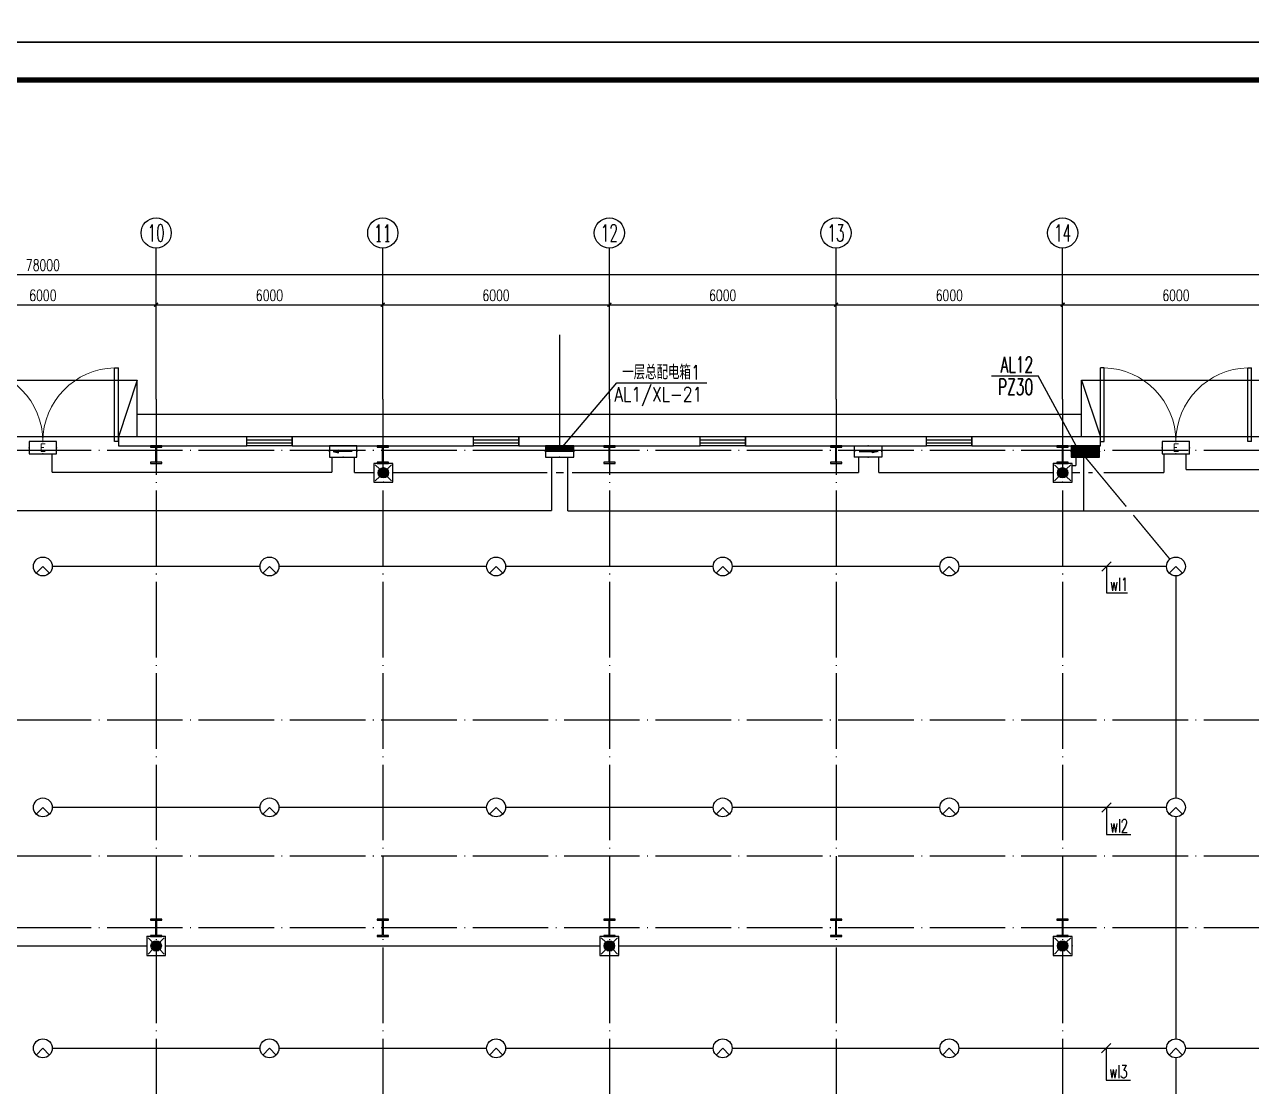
# Model space of a CAD drawing. Extents: x -55118 to 386282, y -631686 to -470886.
# Drawn here: x 15625 to 48110, y -599940 to -571821 of the extents above; entities that cross this region are included whole.
import ezdxf
from ezdxf.enums import TextEntityAlignment as Align

# ---------------------------------------------------------------- set-up
doc = ezdxf.new("R2010")
doc.units = 0
doc.header["$LTSCALE"] = 1000
doc.header["$MEASUREMENT"] = 0
doc.linetypes.add('DOTE', pattern=[2.42, 2, -0.2, 0.02, -0.2])
doc.layers.get('0').update_dxf_attribs({"linetype": 'CONTINUOUS'})
doc.layers.get('Defpoints').update_dxf_attribs({"linetype": 'CONTINUOUS'})
for name, color, linetype in [('AXIS', 3, 'CONTINUOUS'), ('AXIS_TEXT', 7, 'CONTINUOUS'), ('DIM-照明', 3, 'CONTINUOUS'), ('DIM-箱柜', 7, 'CONTINUOUS'), ('DOTE', 253, 'DOTE'), ('EQUIP-照明', 3, 'CONTINUOUS'), ('EQUIP-箱柜', 3, 'CONTINUOUS'), ('WALL', 6, 'CONTINUOUS'), ('WINDOW', 4, 'CONTINUOUS'), ('WIRE-照明', 4, 'CONTINUOUS'), ('勒脚', 50, 'CONTINUOUS'), ('图框', 4, 'CONTINUOUS'), ('立面图', 40, 'CONTINUOUS')]:
    doc.layers.add(name, color=color, linetype=linetype)
doc.styles.add('_TCH_AXIS', font='COMPLEX', dxfattribs={"bigfont": 'GBCBIG'})
doc.styles.add('_TCH_DIM_T3', font='SIMPLEX', dxfattribs={"width": 0.705882, "bigfont": 'GBCBIG'})
doc.styles.add('_TCH_LABEL', font='COMPLEX', dxfattribs={"bigfont": 'GBCBIG'})
doc.styles.add('_TEL_DIM', font='SIMPLEX', dxfattribs={"width": 0.8, "height": 3.5, "bigfont": 'HZTXT'})
doc.styles.add('COMPLEX', font='COMPLEX')
doc.dimstyles.new('_TCH_ARCH&&100', dxfattribs={"dimtxt": 297.5, "dimasz": 100, "dimexe": 250, "dimexo": 300, "dimgap": 100, "dimtad": 1, "dimdec": 0, "dimzin": 0, "dimdsep": 46, "dimtxsty": '_TCH_DIM_T3', "dimblk": 'ARCHTICK', "dimcen": 0.09, "dimclrt": 7, "dimazin": 2, "dimtfac": 1, "dimtdec": 0, "dimtix": 1, "dimtmove": 2, "dimatfit": 3, "dimfxl": 0, "dimtolj": 1, "dimtzin": 0, "dimarcsym": 0})

# ---------------------------------------------------------------- blocks, each defined once
blk = doc.blocks.new('钢柱')
blk.add_hatch(color=256).paths.add_polyline_path([(4275, 9436), (4140, 9436), (4140, 9466), (4440, 9466), (4440, 9436), (4305, 9436), (4305, 9036), (4440, 9036), (4440, 9006), (4140, 9006), (4140, 9036), (4275, 9036)])
blk.add_lwpolyline([(4275, 9436), (4140, 9436), (4140, 9466), (4440, 9466), (4440, 9436), (4305, 9436), (4305, 9036), (4440, 9036), (4440, 9006), (4140, 9006), (4140, 9036), (4275, 9036), (4275, 9436), (4140, 9436)])
blk = doc.blocks.new('$equip$00001176')
for q in [(-0.354, -0.354), (0.354, -0.354)]:
    blk.add_line((0, 0), q)
blk.add_circle((0, 0), 0.5)
at = {"style": '_TCH_LABEL', "flags": 9}
blk.add_attdef('A', (0, 0), '', height=0.00002, dxfattribs=at)
blk = doc.blocks.new('*X20')
at = {"color": 0}
for p, q in [((-250, 33), (-83, 200)), ((-250, 68), (-118, 200)), ((-250, 104), (-154, 200)), ((-250, 139), (-189, 200)), ((-250, 174), (-224, 200)), ((-247, 0), (-47, 200)), ((-212, 0), (-12, 200)), ((-177, 0), (23, 200)), ((-141, 0), (59, 200)), ((-106, 0), (94, 200)), ((-71, 0), (129, 200)), ((-35, 0), (165, 200)), ((0, 0), (200, 200)), ((35, 0), (235, 200)), ((71, 0), (250, 179)), ((106, 0), (250, 144)), ((141, 0), (250, 109)), ((177, 0), (250, 73)), ((212, 0), (250, 38)), ((247, 0), (250, 3))]:
    blk.add_line(p, q, dxfattribs=at)
blk = doc.blocks.new('$equip$00001421')
for p, q in [((0.75, 0.6), (-0.75, 0.6)), ((-0.75, 0.6), (-0.75, 0)), ((-0.75, 0), (0.75, 0)), ((0.75, 0), (0.75, 0.6))]:
    blk.add_line(p, q)
at = {"const_width": 0.6}
blk.add_lwpolyline([(-0.75, 0.3), (0.75, 0.3)], dxfattribs=at)
for p in [(-0.75, 0.3), (0, 0.6), (0, 0), (0.75, 0.3)]:
    blk.add_point(p)
at = {"xscale": 0.00300000000061118, "yscale": 0.00300000000061118, "zscale": 0.00300000000061118}
blk.add_blockref('*X20', (0, 0), dxfattribs=at)
at = {"style": '_TCH_LABEL', "flags": 9}
blk.add_attdef('A', (0, 0), '', height=0.00002, dxfattribs=at)
blk = doc.blocks.new('$equip$00002604')
blk.add_hatch(color=256).paths.add_polyline_path([(0.275, 0.5, 1), (-0.274, 0.5, 1)])
for p, q in [((-0.429, 0.929), (-0.194, 0.694)), ((0.194, 0.694), (0.429, 0.929)), ((-0.429, 0.071), (-0.194, 0.306)), ((0.194, 0.306), (0.429, 0.071))]:
    blk.add_line(p, q)
at = {"const_width": 0.04}
blk.add_lwpolyline([(-0.5, 1), (-0.5, 0), (0.5, 0), (0.5, 1), (-0.5, 1), (-0.5, 0)], dxfattribs=at)
blk.add_lwpolyline([(-0.5, 1), (-0.5, 0), (0.5, 0), (0.5, 1)], close=True)
blk.add_circle((0, 0.5), 0.275)
for p in [(0, 1), (-0.5, 0.5), (0, 0), (0.5, 0.5)]:
    blk.add_point(p)
at = {"color": 7, "style": '_TEL_DIM', "flags": 1}
blk.add_attdef('A', text='', height=0.000025, dxfattribs=at).set_placement((0, 0), align=Align.MIDDLE_CENTER)
blk = doc.blocks.new('$equip$00002540')
blk.add_hatch(color=256).paths.add_polyline_path([(0.24, 0.372), (0.24, 0.228), (0.528, 0.3)])
for p, q in [((-0.72, 0.6), (-0.72, 0)), ((0.72, 0.6), (-0.72, 0.6)), ((-0.72, 0), (0.72, 0)), ((0.24, 0.372), (0.24, 0.228)), ((0.528, 0.3), (0.24, 0.372)), ((0.24, 0.228), (0.528, 0.3)), ((0.72, 0), (0.72, 0.6))]:
    blk.add_line(p, q)
at = {"color": 7}
blk.add_line((-0.48, 0.3), (0.48, 0.3), dxfattribs=at)
at = {"const_width": 0.04}
blk.add_lwpolyline([(-0.72, 0.6), (-0.72, 0), (0.72, 0), (0.72, 0.6), (-0.72, 0.6), (-0.72, 0)], dxfattribs=at)
for p in [(-0.72, 0.3), (0, 0.6), (0, 0), (0.72, 0.3)]:
    blk.add_point(p)
at = {"color": 7, "style": '_TEL_DIM', "flags": 1}
blk.add_attdef('A', text='', height=0.00002, dxfattribs=at).set_placement((0, 0), align=Align.MIDDLE_CENTER)
blk = doc.blocks.new('$equip$00002534')
for p, q in [((-0.72, 0.66), (-0.72, 0)), ((0.72, 0.66), (-0.72, 0.66)), ((0.72, 0), (0.72, 0.66)), ((-0.72, 0), (0.72, 0))]:
    blk.add_line(p, q)
at = {"const_width": 0.04}
blk.add_lwpolyline([(-0.72, 0.66), (-0.72, 0), (0.72, 0), (0.72, 0.66), (-0.72, 0.66), (-0.72, 0)], dxfattribs=at)
for p in [(0, 0.66), (-0.72, 0.33), (0, 0), (0.72, 0.33)]:
    blk.add_point(p)
at = {"color": 7, "style": '_TEL_DIM'}
blk.add_attdef('$TEXT$', text='', height=0.4, dxfattribs=at).set_placement((0, 0.33), align=Align.MIDDLE_CENTER)
at = {"color": 7, "style": '_TEL_DIM', "flags": 1}
blk.add_attdef('A', text='', height=0.00002, dxfattribs=at).set_placement((0, 0), align=Align.MIDDLE_CENTER)
blk = doc.blocks.new('*X27')
at = {"color": 0}
for p, q in [((-250, 33), (-183, 100)), ((-250, 68), (-218, 100)), ((-247, 0), (-147, 100)), ((-212, 0), (-112, 100)), ((-177, 0), (-77, 100)), ((-141, 0), (-41, 100)), ((-106, 0), (-6, 100)), ((-71, 0), (29, 100)), ((-35, 0), (65, 100)), ((0, 0), (100, 100)), ((35, 0), (135, 100)), ((71, 0), (171, 100)), ((106, 0), (206, 100)), ((141, 0), (241, 100)), ((177, 0), (250, 73)), ((212, 0), (250, 38)), ((247, 0), (250, 3))]:
    blk.add_line(p, q, dxfattribs=at)
blk = doc.blocks.new('$equip$00001414')
for p, q in [((0.75, 0.6), (-0.75, 0.6)), ((-0.75, 0.6), (-0.75, 0)), ((-0.75, 0.3), (0.75, 0.3)), ((-0.75, 0), (0.75, 0)), ((0.75, 0), (0.75, 0.6))]:
    blk.add_line(p, q)
at = {"const_width": 0.3}
blk.add_lwpolyline([(-0.75, 0.15), (0.75, 0.15)], dxfattribs=at)
for p in [(-0.75, 0.3), (0, 0.6), (0, 0), (0.75, 0.3)]:
    blk.add_point(p)
at = {"xscale": 0.00300000000061118, "yscale": 0.00300000000061118, "zscale": 0.00300000000061118}
blk.add_blockref('*X27', (0, 0), dxfattribs=at)
at = {"style": '_TCH_LABEL', "flags": 9}
blk.add_attdef('A', (0, 0), '', height=0.00002, dxfattribs=at)
blk = doc.blocks.new('_ArchTick')
at = {"color": 0, "linetype": 'ByBlock', "const_width": 0.4}
blk.add_lwpolyline([(-0.5, -0.5), (0.5, 0.5)], dxfattribs=at)
blk = doc.blocks.new('*D157')
at = {"layer": 'AXIS', "color": 0, "lineweight": -2}
for p, q in [((13110, -581440), (13110, -578990)), ((19110, -581440), (19110, -578990)), ((13110, -579240), (19110, -579240))]:
    blk.add_line(p, q, dxfattribs=at)
at = {"layer": 'Defpoints', "color": 0}
for p in [(19110, -579240), (13110, -581740), (19110, -581740)]:
    blk.add_point(p, dxfattribs=at)
at = {"layer": 'AXIS', "color": 0, "lineweight": -2, "xscale": 100, "yscale": 100, "zscale": 100, "rotation": 180}
blk.add_blockref('_ArchTick', (13110, -579240), dxfattribs=at)
at = {"layer": 'AXIS', "color": 0, "lineweight": -2, "xscale": 100, "yscale": 100, "zscale": 100}
blk.add_blockref('_ArchTick', (19110, -579240), dxfattribs=at)
at = {"layer": 'AXIS', "color": 7, "insert": (16110, -578991), "char_height": 297.5, "attachment_point": 5, "style": '_TCH_DIM_T3'}
blk.add_mtext('\\A1;6000', dxfattribs=at)
blk = doc.blocks.new('*D158')
at = {"layer": 'AXIS', "color": 0, "lineweight": -2}
for p, q in [((19110, -581440), (19110, -578990)), ((25110, -581440), (25110, -578990)), ((19110, -579240), (25110, -579240))]:
    blk.add_line(p, q, dxfattribs=at)
at = {"layer": 'Defpoints', "color": 0}
for p in [(25110, -579240), (19110, -581740), (25110, -581740)]:
    blk.add_point(p, dxfattribs=at)
at = {"layer": 'AXIS', "color": 0, "lineweight": -2, "xscale": 100, "yscale": 100, "zscale": 100, "rotation": 180}
blk.add_blockref('_ArchTick', (19110, -579240), dxfattribs=at)
at = {"layer": 'AXIS', "color": 0, "lineweight": -2, "xscale": 100, "yscale": 100, "zscale": 100}
blk.add_blockref('_ArchTick', (25110, -579240), dxfattribs=at)
at = {"layer": 'AXIS', "color": 7, "insert": (22110, -578991), "char_height": 297.5, "attachment_point": 5, "style": '_TCH_DIM_T3'}
blk.add_mtext('\\A1;6000', dxfattribs=at)
blk = doc.blocks.new('*D159')
at = {"layer": 'AXIS', "color": 0, "lineweight": -2}
for p, q in [((25110, -581440), (25110, -578990)), ((31110, -581440), (31110, -578990)), ((25110, -579240), (31110, -579240))]:
    blk.add_line(p, q, dxfattribs=at)
at = {"layer": 'Defpoints', "color": 0}
for p in [(31110, -579240), (25110, -581740), (31110, -581740)]:
    blk.add_point(p, dxfattribs=at)
at = {"layer": 'AXIS', "color": 0, "lineweight": -2, "xscale": 100, "yscale": 100, "zscale": 100, "rotation": 180}
blk.add_blockref('_ArchTick', (25110, -579240), dxfattribs=at)
at = {"layer": 'AXIS', "color": 0, "lineweight": -2, "xscale": 100, "yscale": 100, "zscale": 100}
blk.add_blockref('_ArchTick', (31110, -579240), dxfattribs=at)
at = {"layer": 'AXIS', "color": 7, "insert": (28110, -578991), "char_height": 297.5, "attachment_point": 5, "style": '_TCH_DIM_T3'}
blk.add_mtext('\\A1;6000', dxfattribs=at)
blk = doc.blocks.new('*D160')
at = {"layer": 'AXIS', "color": 0, "lineweight": -2}
for p, q in [((31110, -581440), (31110, -578990)), ((37110, -581440), (37110, -578990)), ((31110, -579240), (37110, -579240))]:
    blk.add_line(p, q, dxfattribs=at)
at = {"layer": 'Defpoints', "color": 0}
for p in [(37110, -579240), (31110, -581740), (37110, -581740)]:
    blk.add_point(p, dxfattribs=at)
at = {"layer": 'AXIS', "color": 0, "lineweight": -2, "xscale": 100, "yscale": 100, "zscale": 100, "rotation": 180}
blk.add_blockref('_ArchTick', (31110, -579240), dxfattribs=at)
at = {"layer": 'AXIS', "color": 0, "lineweight": -2, "xscale": 100, "yscale": 100, "zscale": 100}
blk.add_blockref('_ArchTick', (37110, -579240), dxfattribs=at)
at = {"layer": 'AXIS', "color": 7, "insert": (34110, -578991), "char_height": 297.5, "attachment_point": 5, "style": '_TCH_DIM_T3'}
blk.add_mtext('\\A1;6000', dxfattribs=at)
blk = doc.blocks.new('*D161')
at = {"layer": 'AXIS', "color": 0, "lineweight": -2}
for p, q in [((37110, -581440), (37110, -578990)), ((43110, -581440), (43110, -578990)), ((37110, -579240), (43110, -579240))]:
    blk.add_line(p, q, dxfattribs=at)
at = {"layer": 'Defpoints', "color": 0}
for p in [(43110, -579240), (37110, -581740), (43110, -581740)]:
    blk.add_point(p, dxfattribs=at)
at = {"layer": 'AXIS', "color": 0, "lineweight": -2, "xscale": 100, "yscale": 100, "zscale": 100, "rotation": 180}
blk.add_blockref('_ArchTick', (37110, -579240), dxfattribs=at)
at = {"layer": 'AXIS', "color": 0, "lineweight": -2, "xscale": 100, "yscale": 100, "zscale": 100}
blk.add_blockref('_ArchTick', (43110, -579240), dxfattribs=at)
at = {"layer": 'AXIS', "color": 7, "insert": (40110, -578991), "char_height": 297.5, "attachment_point": 5, "style": '_TCH_DIM_T3'}
blk.add_mtext('\\A1;6000', dxfattribs=at)
blk = doc.blocks.new('*D162')
at = {"layer": 'AXIS', "color": 0, "lineweight": -2}
for p, q in [((43110, -581440), (43110, -578990)), ((49110, -581440), (49110, -578990)), ((43110, -579240), (49110, -579240))]:
    blk.add_line(p, q, dxfattribs=at)
at = {"layer": 'Defpoints', "color": 0}
for p in [(49110, -579240), (43110, -581740), (49110, -581740)]:
    blk.add_point(p, dxfattribs=at)
at = {"layer": 'AXIS', "color": 0, "lineweight": -2, "xscale": 100, "yscale": 100, "zscale": 100, "rotation": 180}
blk.add_blockref('_ArchTick', (43110, -579240), dxfattribs=at)
at = {"layer": 'AXIS', "color": 0, "lineweight": -2, "xscale": 100, "yscale": 100, "zscale": 100}
blk.add_blockref('_ArchTick', (49110, -579240), dxfattribs=at)
at = {"layer": 'AXIS', "color": 7, "insert": (46110, -578991), "char_height": 297.5, "attachment_point": 5, "style": '_TCH_DIM_T3'}
blk.add_mtext('\\A1;6000', dxfattribs=at)
blk = doc.blocks.new('*D166')
at = {"layer": 'AXIS', "color": 0, "lineweight": -2}
for p, q in [((-22890, -581440), (-22890, -578190)), ((55110, -581440), (55110, -578190)), ((-22890, -578440), (55110, -578440))]:
    blk.add_line(p, q, dxfattribs=at)
at = {"layer": 'Defpoints', "color": 0}
for p in [(55110, -578440), (-22890, -581740), (55110, -581740)]:
    blk.add_point(p, dxfattribs=at)
at = {"layer": 'AXIS', "color": 0, "lineweight": -2, "xscale": 100, "yscale": 100, "zscale": 100, "rotation": 180}
blk.add_blockref('_ArchTick', (-22890, -578440), dxfattribs=at)
at = {"layer": 'AXIS', "color": 0, "lineweight": -2, "xscale": 100, "yscale": 100, "zscale": 100}
blk.add_blockref('_ArchTick', (55110, -578440), dxfattribs=at)
at = {"layer": 'AXIS', "color": 7, "insert": (16110, -578191), "char_height": 297.5, "attachment_point": 5, "style": '_TCH_DIM_T3'}
blk.add_mtext('\\A1;78000', dxfattribs=at)
blk = doc.blocks.new('$DorLib2D$00000002')
for p, q in [((-0.5, 0), (-0.5, 0.4875)), ((-0.475, 0.4875), (-0.5, 0.4875)), ((-0.475, 0), (-0.475, 0.4875)), ((0.475, 0), (0.475, 0.4875)), ((0.475, 0.4875), (0.5, 0.4875)), ((0.5, 0), (0.5, 0.4875)), ((-0.5, 0), (-0.475, 0)), ((0.5, 0), (0.475, 0))]:
    blk.add_line(p, q)
at = {"lineweight": 13}
for centre, start, end in [((-0.4875, 0), 0, 88.53072), ((0.4875, 0), 91.46928, 180)]:
    blk.add_arc(centre, 0.4875, start, end, dxfattribs=at)
blk = doc.blocks.new('$TCHSYS$WIN2D')
for p, q in [((-0.5, 0.5), (0.5, 0.5)), ((-0.5, 0.5), (-0.5, -0.5)), ((0.5, 0.5), (0.5, -0.5)), ((0.5, 0.167), (-0.5, 0.167)), ((0.5, -0.167), (-0.5, -0.167)), ((-0.5, -0.5), (0.5, -0.5))]:
    blk.add_line(p, q)
blk = doc.blocks.new('_AXISO')
blk.add_circle((0, 0), 0.5)
at = {"layer": 'AXIS_TEXT', "style": 'COMPLEX', "width": 1.041667}
blk.add_attdef('A', text='', height=0.56, dxfattribs=at).set_placement((-0.25, -0.28), (0.25, -0.28), align=Align.FIT)
blk = doc.blocks.new('jhyfty')
at = {"layer": '图框'}
blk.add_lwpolyline([(671751, 105710), (776851, 105710), (776851, 165110), (671751, 165110)], close=True, dxfattribs=at)
at = {"layer": '图框', "const_width": 140}
blk.add_lwpolyline([(674251, 164110), (775851, 164110), (775851, 106710), (674251, 106710)], close=True, dxfattribs=at)

msp = doc.modelspace()

# ---------------------------------------------------------------- linework, layer by layer
at = {"layer": 'AXIS'}
for p, q in [((19109.9, -581740.1), (19109.9, -577740.1)), ((25109.9, -581740.1), (25109.9, -577740.1)), ((31109.9, -581740.1), (31109.9, -577740.1)), ((37109.9, -581740.1), (37109.9, -577740.1)), ((43109.9, -581740.1), (43109.9, -577740.1))]:
    msp.add_line(p, q, dxfattribs=at)
at = {"layer": 'DIM-照明'}
for p, q in [((44399.6, -586046.4), (44152.1, -586293.9)), ((44152.1, -592673.9), (44399.6, -592426.4)), ((44382.7, -598806.4), (44135.3, -599053.9))]:
    msp.add_line(p, q, dxfattribs=at)
for points in [[(44275.9, -586170.1), (44275.9, -586868.9)], [(44275.9, -586868.9), (44824.2, -586868.9)], [(44275.9, -592550.1), (44275.9, -593264.6)], [(44275.9, -593264.6), (44920.2, -593264.6)], [(44259, -598930.1), (44259, -599773)], [(44259, -599773), (44903.3, -599773)]]:
    msp.add_lwpolyline(points, dxfattribs=at)
at = {"layer": 'DIM-箱柜', "color": 4}
for p, q in [((41223.5, -581121.7), (42464.4, -581121.7)), ((43466.6, -582980.1), (42464.4, -581121.7)), ((29821.8, -583055.1), (31310.7, -581305.8)), ((31310.7, -581305.8), (33691.3, -581305.8))]:
    msp.add_line(p, q, dxfattribs=at)
at = {"layer": 'DOTE', "linetype": 'DOTE'}
for p, q in [((19109.9, -581740.1), (19109.9, -622740.1)), ((25109.9, -581740.1), (25109.9, -622740.1)), ((31109.9, -581740.1), (31109.9, -622740.1)), ((37109.9, -581740.1), (37109.9, -622740.1)), ((43109.9, -581740.1), (43109.9, -622740.1)), ((56109.9, -582740.1), (-23890.1, -582740.1)), ((56109.9, -583100.1), (-23890.1, -583100.1)), ((56109.9, -590240.1), (-23890.1, -590240.1)), ((56109.9, -593840.1), (-23890.1, -593840.1)), ((56109.9, -595740.1), (-23890.1, -595740.1))]:
    msp.add_line(p, q, dxfattribs=at)
at = {"layer": 'WALL'}
for p, q in [((21509.9, -582740.1), (18109.9, -582740.1)), ((18109.9, -582740.1), (18109.9, -582980.1)), ((21509.9, -582980.1), (21509.9, -582740.1)), ((27509.9, -582740.1), (22709.9, -582740.1)), ((22709.9, -582740.1), (22709.9, -582980.1)), ((27509.9, -582980.1), (27509.9, -582740.1)), ((33509.9, -582740.1), (28709.9, -582740.1)), ((28709.9, -582740.1), (28709.9, -582980.1)), ((33509.9, -582980.1), (33509.9, -582740.1)), ((39509.9, -582740.1), (34709.9, -582740.1)), ((34709.9, -582740.1), (34709.9, -582980.1)), ((39509.9, -582980.1), (39509.9, -582740.1)), ((44109.9, -582740.1), (40709.9, -582740.1)), ((40709.9, -582740.1), (40709.9, -582980.1)), ((44109.9, -582980.1), (44109.9, -582740.1)), ((18109.9, -582980.1), (21509.9, -582980.1)), ((22709.9, -582980.1), (27509.9, -582980.1)), ((28709.9, -582980.1), (33509.9, -582980.1)), ((34709.9, -582980.1), (39509.9, -582980.1)), ((40709.9, -582980.1), (44109.9, -582980.1))]:
    msp.add_line(p, q, dxfattribs=at)
at = {"layer": 'WINDOW'}
for p, q in [((18109.9, -582740.1), (14109.9, -582740.1)), ((48109.9, -582740.1), (44109.9, -582740.1))]:
    msp.add_line(p, q, dxfattribs=at)
at = {"layer": 'WIRE-照明', "linetype": 'Continuous', "const_width": 35}
for points in [[(29790.8, -582980.1), (29790.8, -580033.5)], [(16352.6, -583680.7), (16352.6, -583190.1)], [(23766.2, -583280.1), (23766.2, -583680.7)], [(24358.7, -583684.6), (24358.7, -583280.1)], [(29581.5, -583280.1), (29581.5, -584696)], [(30008.5, -583280.1), (30008.5, -584698.1)], [(37706.4, -583280.1), (37706.4, -583684.6)], [(38241.3, -583690.1), (38241.3, -583280.1)], [(43466.6, -583280.1), (43466.6, -583505.1)], [(43669, -584698.1), (43669, -583277.3)], [(43713.5, -583280.1), (44796, -584585.6)], [(45793.8, -583690.1), (45793.8, -583190.1)], [(46376.4, -583604.4), (46376.4, -583190.1)], [(23766.2, -583680.7), (16352.6, -583680.7)], [(24874.9, -583684.6), (24358.7, -583684.6)], [(29469, -583684.6), (25374.9, -583684.6)], [(29896, -583684.6), (29694, -583684.6)], [(37706.4, -583684.6), (30121, -583684.6)], [(42859.9, -583690.1), (38241.3, -583690.1)], [(43466.6, -583505.1), (43359.9, -583505.1)], [(43359.9, -583690.1), (43566.9, -583690.1)], [(43791.9, -583690.1), (43907.4, -583690.1)], [(44199.7, -583690.1), (45793.8, -583690.1)], [(51179.9, -583604.4), (46376.4, -583604.4)], [(29581.5, -584696), (-18150.4, -584696)], [(30008.5, -584698.1), (50524.2, -584698.1)], [(44982.6, -584810.6), (45950.3, -585977.7)], [(21859.9, -586170.1), (16359.9, -586170.1)], [(27859.9, -586170.1), (22359.9, -586170.1)], [(33859.9, -586170.1), (28359.9, -586170.1)], [(39859.9, -586170.1), (34359.9, -586170.1)], [(45859.9, -586170.1), (40359.9, -586170.1)], [(46109.9, -586420.1), (46109.9, -592300.1)], [(16359.9, -592550.1), (21859.9, -592550.1)], [(22359.9, -592550.1), (27859.9, -592550.1)], [(28359.9, -592550.1), (33859.9, -592550.1)], [(34359.9, -592550.1), (39859.9, -592550.1)], [(40359.9, -592550.1), (45859.9, -592550.1)], [(46109.9, -592800.1), (46109.9, -598680.1)], [(7359.9, -596220.1), (18859.9, -596220.1)], [(19359.9, -596220.1), (30859.9, -596220.1)], [(31359.9, -596220.1), (42859.9, -596220.1)], [(21859.9, -598930.1), (16359.9, -598930.1)], [(27859.9, -598930.1), (22359.9, -598930.1)], [(33859.9, -598930.1), (28359.9, -598930.1)], [(39859.9, -598930.1), (34359.9, -598930.1)], [(45859.9, -598930.1), (40359.9, -598930.1)], [(51859.9, -598930.1), (46359.9, -598930.1)], [(46109.9, -599180.1), (46109.9, -605060.1)]]:
    msp.add_lwpolyline(points, dxfattribs=at)
at = {"layer": '勒脚'}
for p, q in [((13609.9, -581240.1), (18609.9, -581240.1)), ((18609.9, -581240.1), (18109.9, -582740.1)), ((18609.9, -582740.1), (18609.9, -581240.1)), ((43609.9, -581240.1), (48609.9, -581240.1)), ((43609.9, -582740.1), (43609.9, -581240.1)), ((43609.9, -581240.1), (46109.9, -581240.1)), ((18609.9, -582140.1), (43609.9, -582140.1))]:
    msp.add_line(p, q, dxfattribs=at)
at = {"layer": '图框'}
msp.add_lwpolyline([(-34117.5, -572285.5), (70982.5, -572285.5), (70982.5, -512885.5), (-34117.5, -512885.5)], close=True, dxfattribs=at)
at = {"layer": '立面图'}
msp.add_line((43609.9, -581240.1), (44109.9, -582740.1), dxfattribs=at)

# ---------------------------------------------------------------- block references
at = {"xscale": -1, "rotation": 180}
for p in [(14820.2, -573973.8), (20820.2, -573973.8), (26820.2, -573973.8), (32820.2, -573973.8), (38820.2, -573973.8), (14820.2, -586503.8), (20820.2, -586503.8), (26820.2, -586503.8), (32820.2, -586503.8), (38820.2, -586503.8)]:
    msp.add_blockref('钢柱', p, dxfattribs=at)
at = {"layer": 'AXIS'}
ref = msp.add_blockref('_AXISO', (19109.9, -577340.1), dxfattribs=dict(at, xscale=800, yscale=800, zscale=800))
ref.add_attrib('A', '10', dxfattribs={"layer": 'AXIS_TEXT', "height": 452.55, "style": '_TCH_AXIS', "width": 0.724138}).set_placement((18883.6, -577566.4), (19336.1, -577566.4), align=Align.FIT)
ref = msp.add_blockref('_AXISO', (25109.9, -577340.1), dxfattribs=dict(at, xscale=800, yscale=800, zscale=800))
ref.add_attrib('A', '11', dxfattribs={"layer": 'AXIS_TEXT', "height": 452.55, "style": '_TCH_AXIS', "width": 0.875}).set_placement((24883.6, -577566.4), (25336.1, -577566.4), align=Align.FIT)
ref = msp.add_blockref('_AXISO', (31109.9, -577340.1), dxfattribs=dict(at, xscale=800, yscale=800, zscale=800))
ref.add_attrib('A', '12', dxfattribs={"layer": 'AXIS_TEXT', "height": 452.55, "style": '_TCH_AXIS', "width": 0.724138}).set_placement((30883.6, -577566.4), (31336.1, -577566.4), align=Align.FIT)
ref = msp.add_blockref('_AXISO', (37109.9, -577340.1), dxfattribs=dict(at, xscale=800, yscale=800, zscale=800))
ref.add_attrib('A', '13', dxfattribs={"layer": 'AXIS_TEXT', "height": 452.55, "style": '_TCH_AXIS', "width": 0.724138}).set_placement((36883.6, -577566.4), (37336.1, -577566.4), align=Align.FIT)
ref = msp.add_blockref('_AXISO', (43109.9, -577340.1), dxfattribs=dict(at, xscale=800, yscale=800, zscale=800))
ref.add_attrib('A', '14', dxfattribs={"layer": 'AXIS_TEXT', "height": 452.55, "style": '_TCH_AXIS', "width": 0.677419}).set_placement((42883.6, -577566.4), (43336.1, -577566.4), align=Align.FIT)
at = {"layer": 'EQUIP-照明'}
ref = msp.add_blockref('$equip$00002534', (16109.9, -582860.1), dxfattribs=dict(at, xscale=500, yscale=500, zscale=500, rotation=180))
ref.add_attrib('$TEXT$', 'E', dxfattribs={"layer": '0', "color": 7, "height": 200, "style": '_TEL_DIM'}).set_placement((16109.9, -583025.1), align=Align.MIDDLE_CENTER)
at = {"layer": 'EQUIP-照明', "yscale": 500, "zscale": 500, "rotation": 180}
for name, p, xscale in [('$equip$00002540', (24061.2, -582980.1), 500), ('$equip$00002540', (37959.4, -582980.1), -500), ('$equip$00002604', (25124.9, -583440.1), 500), ('$equip$00002604', (43109.9, -583440.1), 500), ('$equip$00002604', (19109.9, -595970.1), 500), ('$equip$00002604', (31109.9, -595970.1), 500), ('$equip$00002604', (43109.9, -595970.1), 500)]:
    msp.add_blockref(name, p, dxfattribs=dict(at, xscale=xscale))
at = {"layer": 'EQUIP-照明'}
ref = msp.add_blockref('$equip$00002534', (46109.9, -582860.1), dxfattribs=dict(at, xscale=500, yscale=500, zscale=500, rotation=180))
ref.add_attrib('$TEXT$', 'E', dxfattribs={"layer": '0', "color": 7, "height": 200, "style": '_TEL_DIM'}).set_placement((46109.9, -583025.1), align=Align.MIDDLE_CENTER)
at = {"layer": 'EQUIP-照明', "xscale": 500, "yscale": 500, "zscale": 500}
for p in [(16109.9, -586170.1), (22109.9, -586170.1), (28109.9, -586170.1), (34109.9, -586170.1), (40109.9, -586170.1), (46109.9, -586170.1), (16109.9, -592550.1), (22109.9, -592550.1), (28109.9, -592550.1), (34109.9, -592550.1), (40109.9, -592550.1), (46109.9, -592550.1), (16109.9, -598930.1), (22109.9, -598930.1), (28109.9, -598930.1), (34109.9, -598930.1), (40109.9, -598930.1), (46109.9, -598930.1)]:
    msp.add_blockref('$equip$00001176', p, dxfattribs=at)
at = {"layer": 'EQUIP-箱柜', "xscale": 500, "yscale": 500, "zscale": 500, "rotation": 180}
for name, p in [('$equip$00001414', (29790.8, -582980.1)), ('$equip$00001421', (43713.5, -582980.1))]:
    msp.add_blockref(name, p, dxfattribs=at)
at = {"layer": 'WALL'}
msp.add_blockref('jhyfty', (-705868.5, -737395.5), dxfattribs=at)
at = {"layer": 'WINDOW', "rotation": 180}
for name, p, xscale, yscale, zscale in [('$DorLib2D$00000002', (16109.9, -582860.1), 4000, -4000, 4000), ('$DorLib2D$00000002', (46109.9, -582860.1), 4000, -4000, 4000), ('$TCHSYS$WIN2D', (22109.9, -582860.1), 1200, 240, 1200), ('$TCHSYS$WIN2D', (28109.9, -582860.1), 1200, 240, 1200), ('$TCHSYS$WIN2D', (34109.9, -582860.1), 1200, 240, 1200), ('$TCHSYS$WIN2D', (40109.9, -582860.1), 1200, 240, 1200)]:
    msp.add_blockref(name, p, dxfattribs=dict(at, xscale=xscale, yscale=yscale, zscale=zscale))

# ---------------------------------------------------------------- texts
at = {"layer": 'DIM-照明', "color": 7, "style": '_TEL_DIM', "width": 0.64}
for s, p in [('wl1', (44363.4, -586818.9)), ('wl2', (44363.4, -593214.6)), ('wl3', (44346.5, -599723))]:
    msp.add_text(s, height=350, dxfattribs=at).set_placement(p)
at = {"layer": 'DIM-箱柜', "color": 7, "style": '_TEL_DIM'}
for s, height, width, p in [('一层总配电箱1', 378, 0.8, (31451.8, -581216.4)), ('AL12', 420, 0.64, (41467.5, -581037.7)), ('AL1/XL-21', 378, 0.8, (31237.1, -581800.8)), ('PZ30', 420, 0.64, (41397.2, -581625.7))]:
    msp.add_text(s, height=height, dxfattribs=dict(at, width=width)).set_placement(p)

# ---------------------------------------------------------------- dimensions: what is measured, and where the dimension line sits
at = {"layer": 'AXIS'}
for p1, p2, distance, text, picture, middle in [((-22890.1, -581740.1), (55109.9, -581740.1), 3300, '78000', '*D166', (16109.9, -578191.4)), ((13109.9, -581740.1), (19109.9, -581740.1), 2500, '6000', '*D157', (16109.9, -578991.4)), ((19109.9, -581740.1), (25109.9, -581740.1), 2500, '6000', '*D158', (22109.9, -578991.4)), ((25109.9, -581740.1), (31109.9, -581740.1), 2500, '6000', '*D159', (28109.9, -578991.4)), ((31109.9, -581740.1), (37109.9, -581740.1), 2500, '6000', '*D160', (34109.9, -578991.4)), ((37109.9, -581740.1), (43109.9, -581740.1), 2500, '6000', '*D161', (40109.9, -578991.4)), ((43109.9, -581740.1), (49109.9, -581740.1), 2500, '6000', '*D162', (46109.9, -578991.4))]:
    dim = msp.add_aligned_dim(p1=p1, p2=p2, distance=distance, text=text, dimstyle='_TCH_ARCH&&100', dxfattribs=at)
    dim.commit()
    dim.dimension.update_dxf_attribs({"geometry": picture, "text_midpoint": middle})

doc.saveas('drawing.dxf')
